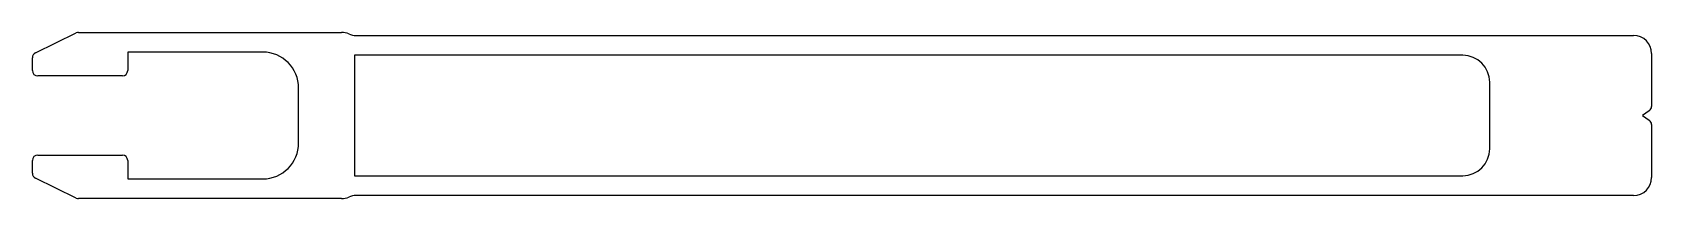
# Model space of a CAD drawing. Extents: x 281.6 to 371.6, y 580.4 to 589.7.
import ezdxf

# ---------------------------------------------------------------- set-up
doc = ezdxf.new("R2010")
doc.units = 0
doc.layers.get('0').update_dxf_attribs({"linetype": 'CONTINUOUS'})

msp = doc.modelspace()

# ---------------------------------------------------------------- linework, layer by layer
for p, q in [((281.766, 588.537), (284.036, 589.649)), ((284.168, 589.68), (298.78, 589.68)), ((299.598, 589.505), (370.598, 589.505)), ((281.598, 587.555), (281.598, 588.268)), ((294.398, 588.58), (286.898, 588.58)), ((286.898, 588.58), (286.898, 587.555)), ((299.498, 588.405), (299.498, 581.705)), ((361.098, 588.405), (299.498, 588.405)), ((371.598, 588.505), (371.598, 585.561)), ((286.598, 587.255), (281.898, 587.255)), ((362.598, 583.205), (362.598, 586.905)), ((296.398, 583.53), (296.398, 586.58)), ((371.47, 585.315), (371.098, 585.055)), ((371.098, 585.055), (371.47, 584.795)), ((371.598, 584.549), (371.598, 581.605)), ((281.598, 581.842), (281.598, 582.555)), ((281.898, 582.855), (286.598, 582.855)), ((286.898, 582.555), (286.898, 581.53)), ((284.036, 580.461), (281.766, 581.573)), ((286.898, 581.53), (294.398, 581.53)), ((299.498, 581.705), (361.098, 581.705)), ((370.598, 580.605), (299.598, 580.605)), ((298.78, 580.43), (284.168, 580.43))]:
    msp.add_line(p, q)
for centre, radius, start, end in [((284.168, 589.38), 0.3, 90, 116.10485), ((298.78, 588.68), 1, 65.85315, 90), ((299.598, 590.505), 1, 245.85315, 270), ((370.598, 588.505), 1, 0, 90), ((281.898, 588.268), 0.3, 116.10485, 180), ((294.398, 586.58), 2, 0, 90), ((361.098, 586.905), 1.5, 0, 90), ((281.898, 587.555), 0.3, 180, 270), ((286.598, 587.555), 0.3, 270, 0), ((371.298, 585.561), 0.3, 304.99202, 0), ((371.298, 584.549), 0.3, 360, 55.00798), ((294.398, 583.53), 2, 270, 0), ((361.098, 583.205), 1.5, 270, 0), ((281.898, 582.555), 0.3, 90, 180), ((286.598, 582.555), 0.3, 0, 90), ((281.898, 581.842), 0.3, 180, 243.89515), ((370.598, 581.605), 1, 270, 0), ((298.78, 581.43), 1, 270, 294.14685), ((299.598, 579.605), 1, 90, 114.14685), ((284.168, 580.73), 0.3, 243.89515, 270)]:
    msp.add_arc(centre, radius, start, end)

doc.saveas('drawing.dxf')
